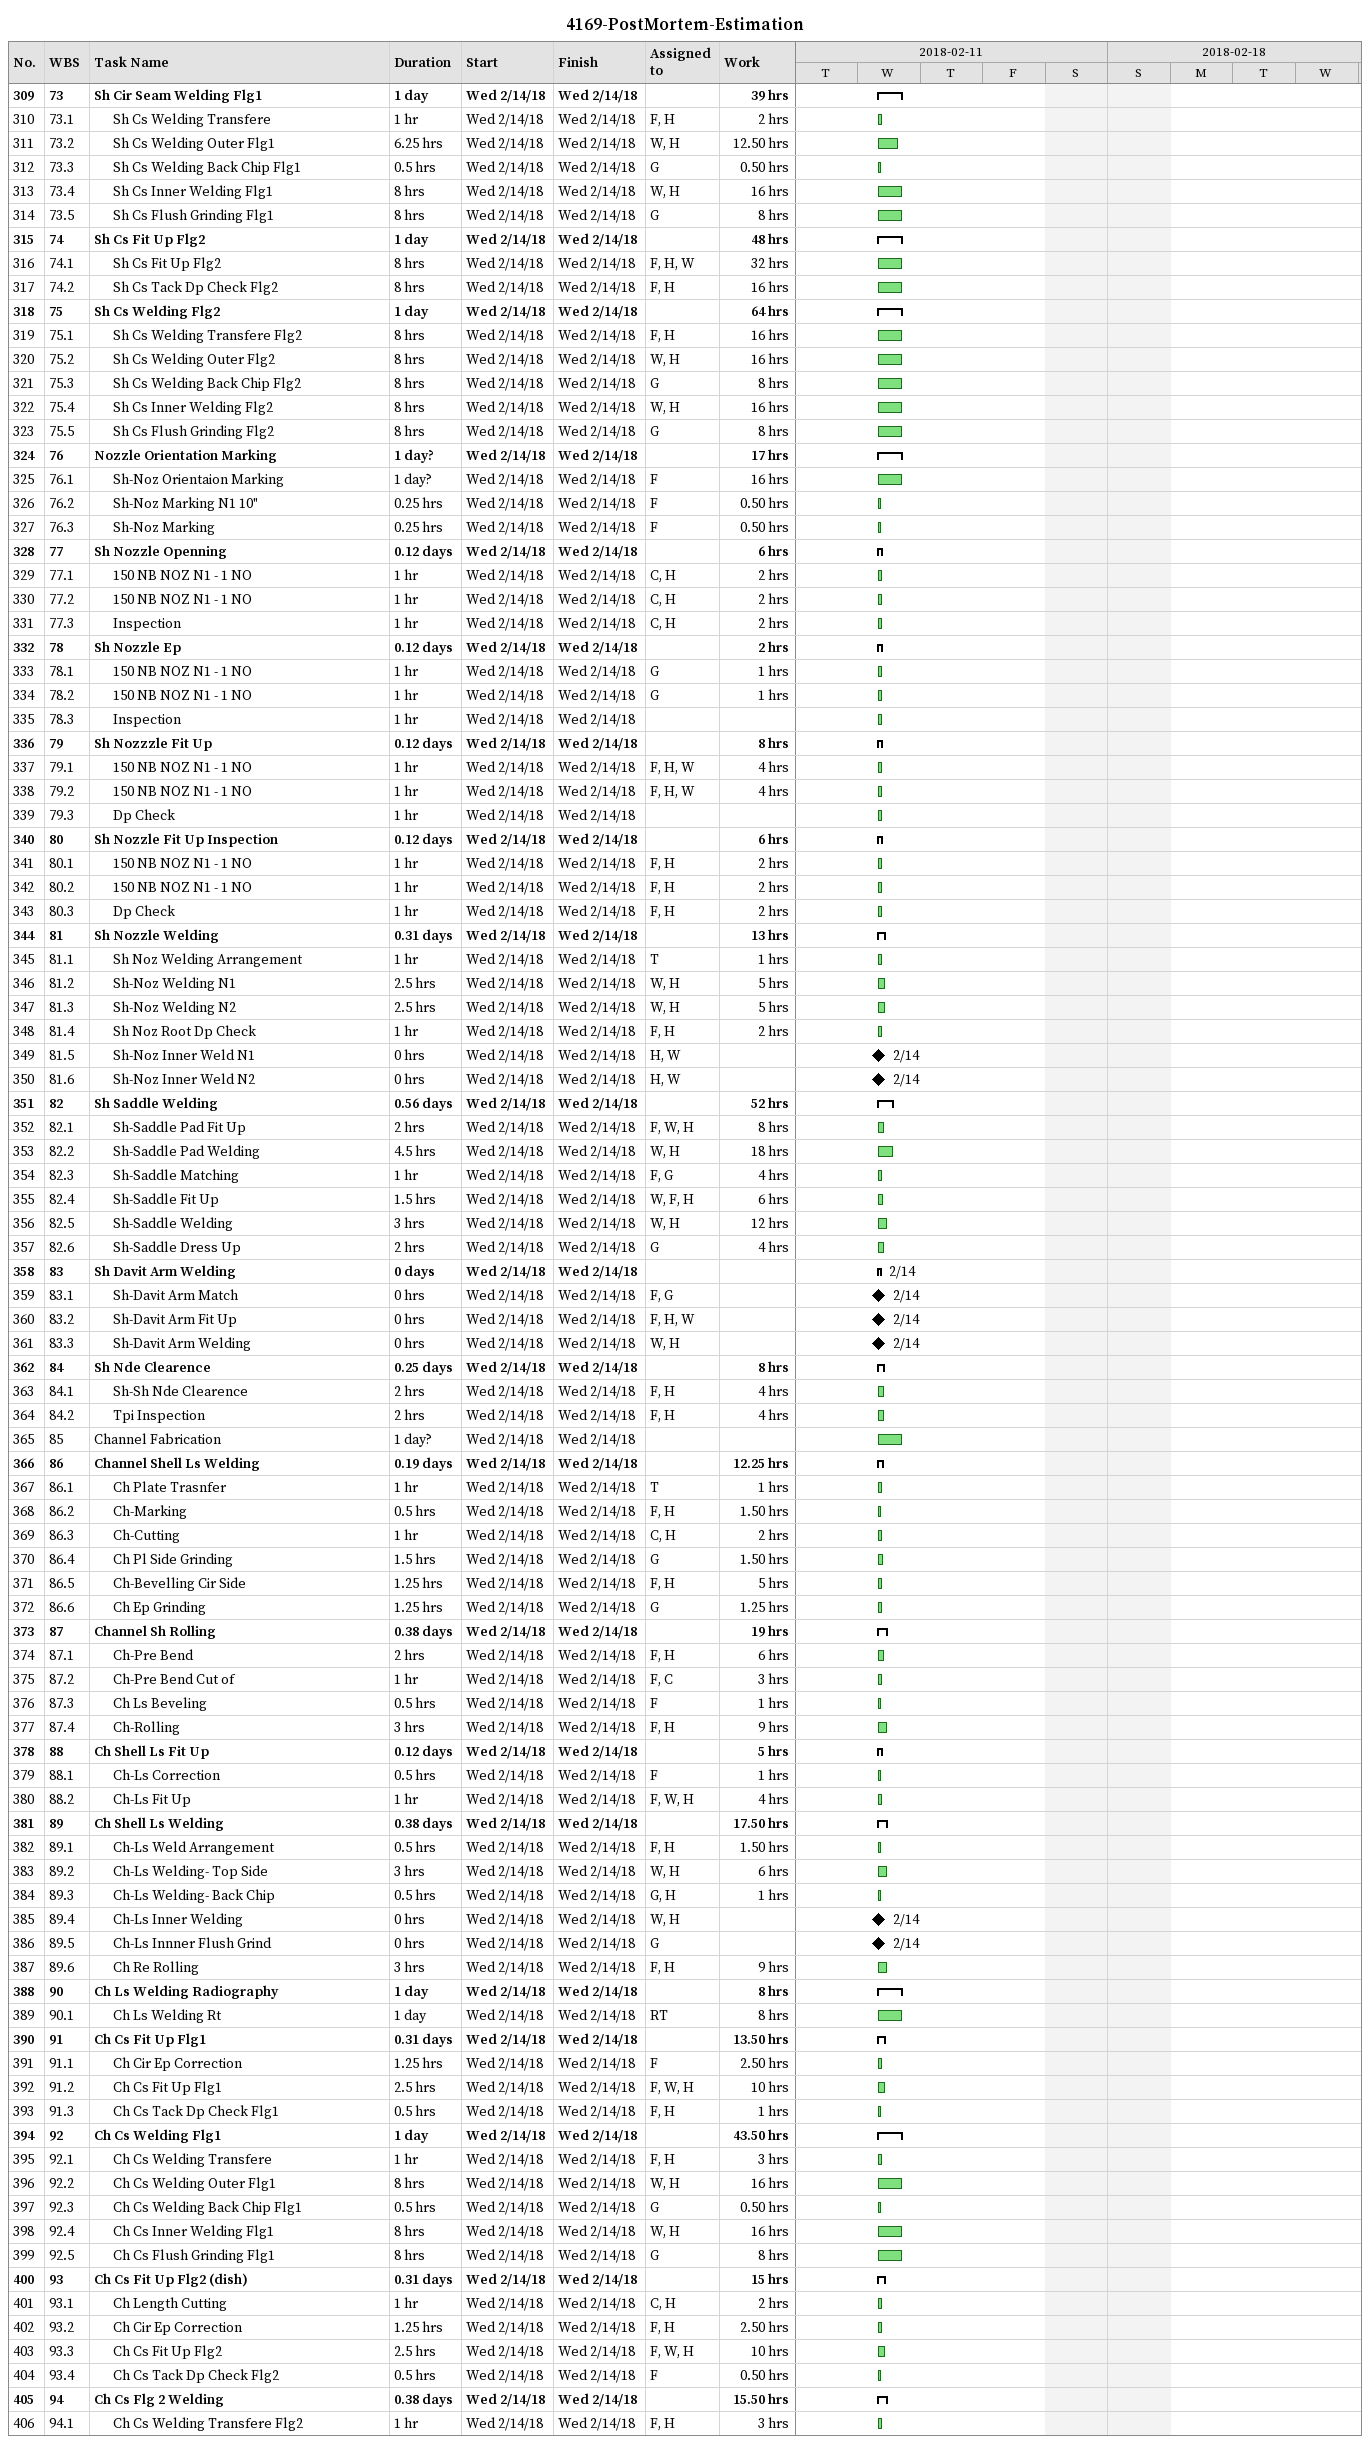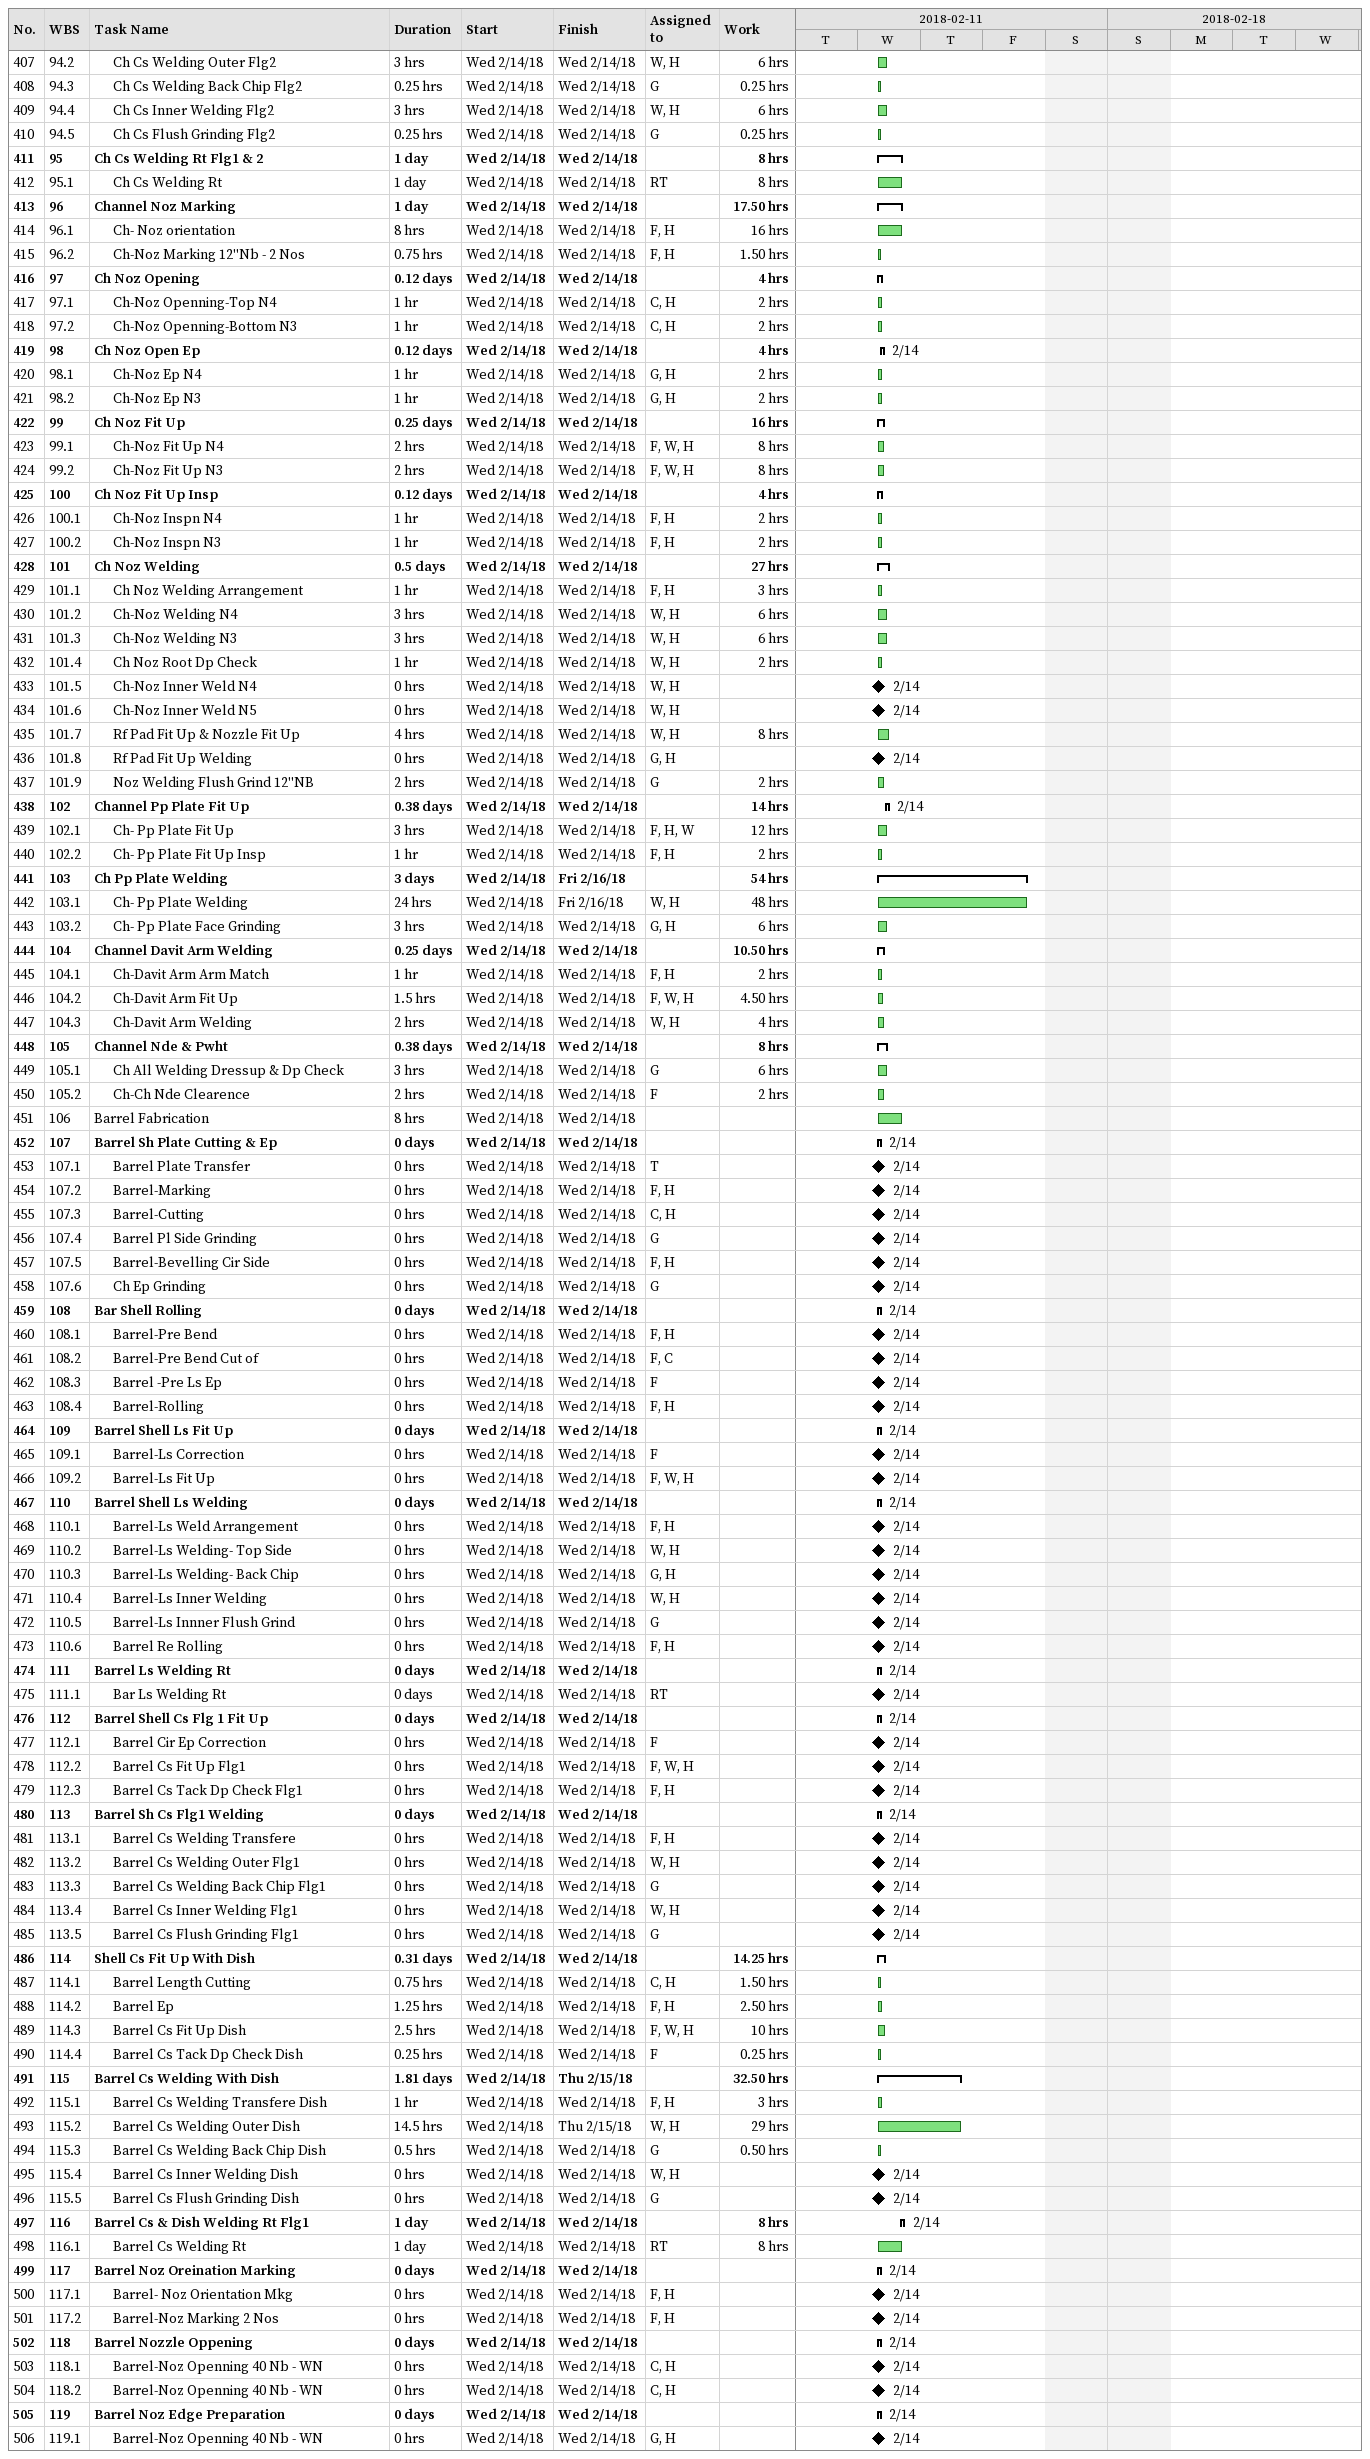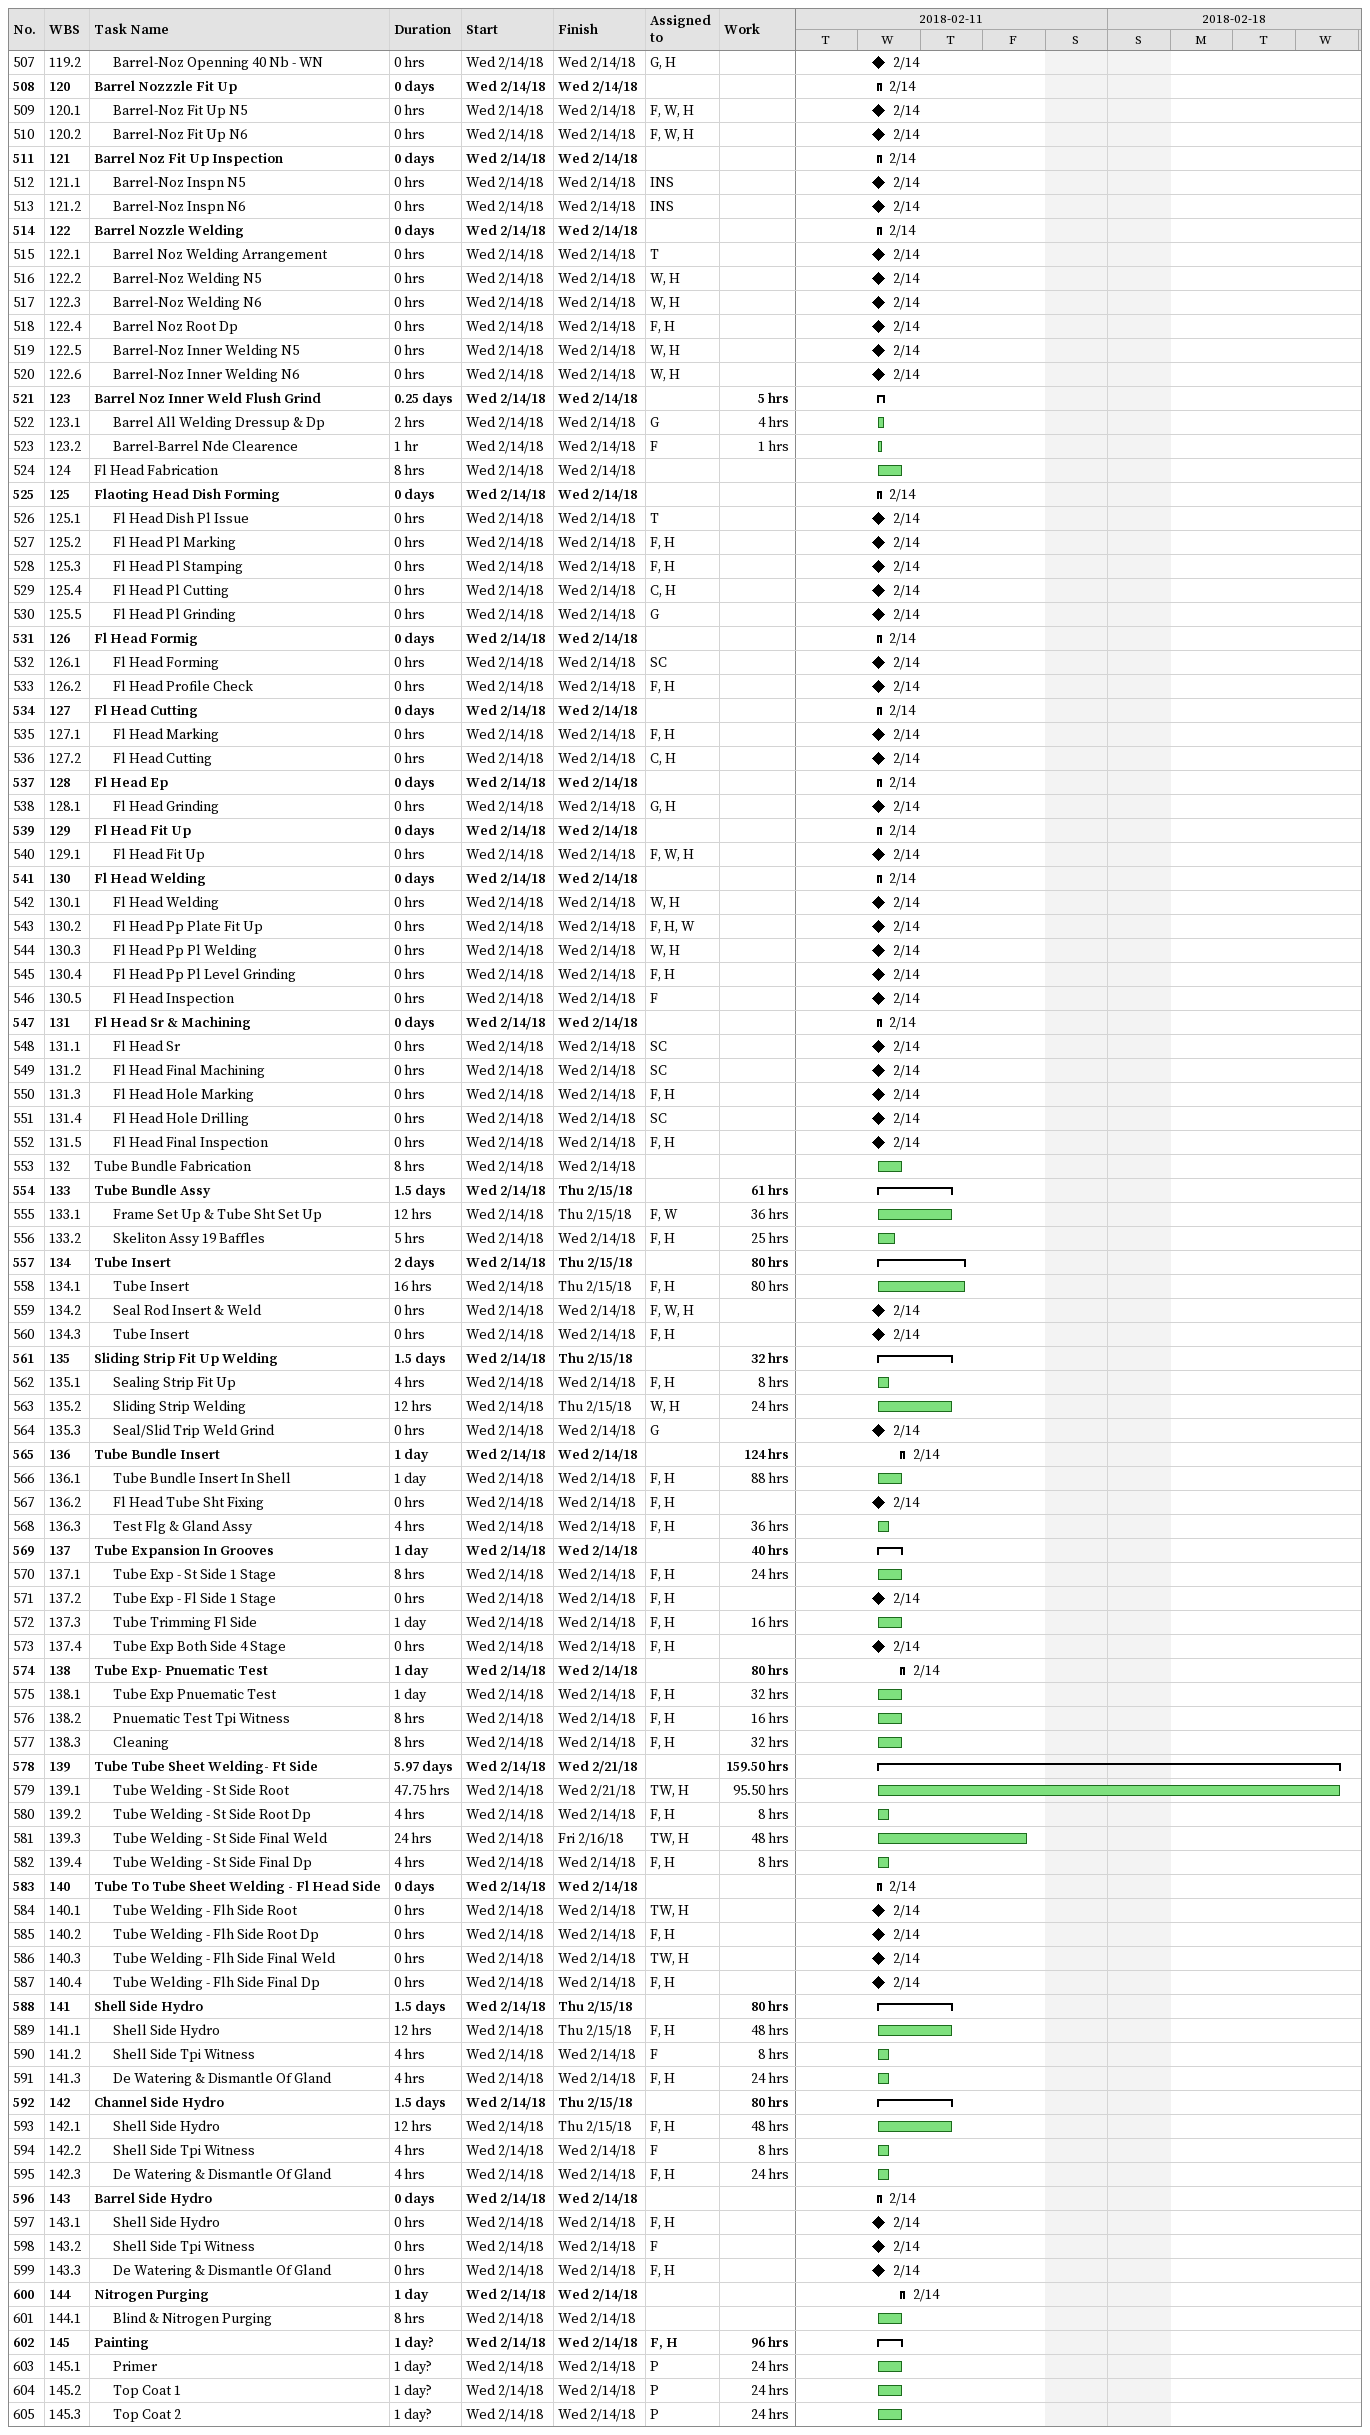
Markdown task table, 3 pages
4169-PostMortem-Estimation

| ID | WBS | Task | Duration | Start | Finish | Resources | Work (h) |
|---|---|---|---|---|---|---|---|
| 309 | 73 | **Sh Cir Seam Welding Flg1** | 1d | 2018-02-14 | 2018-02-14 |  | 39 |
| 310 | 73.1 | Sh Cs Welding Transfere | 1h | 2018-02-14 | 2018-02-14 | F, H | 2 |
| 311 | 73.2 | Sh Cs Welding Outer Flg1 | 6.25h | 2018-02-14 | 2018-02-14 | W, H | 12.50 |
| 312 | 73.3 | Sh Cs Welding Back Chip Flg1 | 0.5h | 2018-02-14 | 2018-02-14 | G | 0.50 |
| 313 | 73.4 | Sh Cs Inner Welding Flg1 | 8h | 2018-02-14 | 2018-02-14 | W, H | 16 |
| 314 | 73.5 | Sh Cs Flush Grinding Flg1 | 8h | 2018-02-14 | 2018-02-14 | G | 8 |
| 315 | 74 | **Sh Cs Fit Up Flg2** | 1d | 2018-02-14 | 2018-02-14 |  | 48 |
| 316 | 74.1 | Sh Cs Fit Up Flg2 | 8h | 2018-02-14 | 2018-02-14 | F, H, W | 32 |
| 317 | 74.2 | Sh Cs Tack Dp Check Flg2 | 8h | 2018-02-14 | 2018-02-14 | F, H | 16 |
| 318 | 75 | **Sh Cs Welding Flg2** | 1d | 2018-02-14 | 2018-02-14 |  | 64 |
| 319 | 75.1 | Sh Cs Welding Transfere Flg2 | 8h | 2018-02-14 | 2018-02-14 | F, H | 16 |
| 320 | 75.2 | Sh Cs Welding Outer Flg2 | 8h | 2018-02-14 | 2018-02-14 | W, H | 16 |
| 321 | 75.3 | Sh Cs Welding Back Chip Flg2 | 8h | 2018-02-14 | 2018-02-14 | G | 8 |
| 322 | 75.4 | Sh Cs Inner Welding Flg2 | 8h | 2018-02-14 | 2018-02-14 | W, H | 16 |
| 323 | 75.5 | Sh Cs Flush Grinding Flg2 | 8h | 2018-02-14 | 2018-02-14 | G | 8 |
| 324 | 76 | **Nozzle Orientation Marking** | 1d? | 2018-02-14 | 2018-02-14 |  | 17 |
| 325 | 76.1 | Sh-Noz Orientaion Marking | 1d? | 2018-02-14 | 2018-02-14 | F | 16 |
| 326 | 76.2 | Sh-Noz Marking N1 10" | 0.25h | 2018-02-14 | 2018-02-14 | F | 0.50 |
| 327 | 76.3 | Sh-Noz Marking | 0.25h | 2018-02-14 | 2018-02-14 | F | 0.50 |
| 328 | 77 | **Sh Nozzle Openning** | 0.12d | 2018-02-14 | 2018-02-14 |  | 6 |
| 329 | 77.1 | 150 NB NOZ N1 - 1 NO | 1h | 2018-02-14 | 2018-02-14 | C, H | 2 |
| 330 | 77.2 | 150 NB NOZ N1 - 1 NO | 1h | 2018-02-14 | 2018-02-14 | C, H | 2 |
| 331 | 77.3 | Inspection | 1h | 2018-02-14 | 2018-02-14 | C, H | 2 |
| 332 | 78 | **Sh Nozzle Ep** | 0.12d | 2018-02-14 | 2018-02-14 |  | 2 |
| 333 | 78.1 | 150 NB NOZ N1 - 1 NO | 1h | 2018-02-14 | 2018-02-14 | G | 1 |
| 334 | 78.2 | 150 NB NOZ N1 - 1 NO | 1h | 2018-02-14 | 2018-02-14 | G | 1 |
| 335 | 78.3 | Inspection | 1h | 2018-02-14 | 2018-02-14 |  |  |
| 336 | 79 | **Sh Nozzzle Fit Up** | 0.12d | 2018-02-14 | 2018-02-14 |  | 8 |
| 337 | 79.1 | 150 NB NOZ N1 - 1 NO | 1h | 2018-02-14 | 2018-02-14 | F, H, W | 4 |
| 338 | 79.2 | 150 NB NOZ N1 - 1 NO | 1h | 2018-02-14 | 2018-02-14 | F, H, W | 4 |
| 339 | 79.3 | Dp Check | 1h | 2018-02-14 | 2018-02-14 |  |  |
| 340 | 80 | **Sh Nozzle Fit Up Inspection** | 0.12d | 2018-02-14 | 2018-02-14 |  | 6 |
| 341 | 80.1 | 150 NB NOZ N1 - 1 NO | 1h | 2018-02-14 | 2018-02-14 | F, H | 2 |
| 342 | 80.2 | 150 NB NOZ N1 - 1 NO | 1h | 2018-02-14 | 2018-02-14 | F, H | 2 |
| 343 | 80.3 | Dp Check | 1h | 2018-02-14 | 2018-02-14 | F, H | 2 |
| 344 | 81 | **Sh Nozzle Welding** | 0.31d | 2018-02-14 | 2018-02-14 |  | 13 |
| 345 | 81.1 | Sh Noz Welding Arrangement | 1h | 2018-02-14 | 2018-02-14 | T | 1 |
| 346 | 81.2 | Sh-Noz Welding N1 | 2.5h | 2018-02-14 | 2018-02-14 | W, H | 5 |
| 347 | 81.3 | Sh-Noz Welding N2 | 2.5h | 2018-02-14 | 2018-02-14 | W, H | 5 |
| 348 | 81.4 | Sh Noz Root Dp Check | 1h | 2018-02-14 | 2018-02-14 | F, H | 2 |
| 349 | 81.5 | Sh-Noz Inner Weld N1 | 0h | 2018-02-14 | 2018-02-14 | H, W |  |
| 350 | 81.6 | Sh-Noz Inner Weld N2 | 0h | 2018-02-14 | 2018-02-14 | H, W |  |
| 351 | 82 | **Sh Saddle Welding** | 0.56d | 2018-02-14 | 2018-02-14 |  | 52 |
| 352 | 82.1 | Sh-Saddle Pad Fit Up | 2h | 2018-02-14 | 2018-02-14 | F, W, H | 8 |
| 353 | 82.2 | Sh-Saddle Pad Welding | 4.5h | 2018-02-14 | 2018-02-14 | W, H | 18 |
| 354 | 82.3 | Sh-Saddle Matching | 1h | 2018-02-14 | 2018-02-14 | F, G | 4 |
| 355 | 82.4 | Sh-Saddle Fit Up | 1.5h | 2018-02-14 | 2018-02-14 | W, F, H | 6 |
| 356 | 82.5 | Sh-Saddle Welding | 3h | 2018-02-14 | 2018-02-14 | W, H | 12 |
| 357 | 82.6 | Sh-Saddle Dress Up | 2h | 2018-02-14 | 2018-02-14 | G | 4 |
| 358 | 83 | **Sh Davit Arm Welding** | 0d | 2018-02-14 | 2018-02-14 |  |  |
| 359 | 83.1 | Sh-Davit Arm Match | 0h | 2018-02-14 | 2018-02-14 | F, G |  |
| 360 | 83.2 | Sh-Davit Arm Fit Up | 0h | 2018-02-14 | 2018-02-14 | F, H, W |  |
| 361 | 83.3 | Sh-Davit Arm Welding | 0h | 2018-02-14 | 2018-02-14 | W, H |  |
| 362 | 84 | **Sh Nde Clearence** | 0.25d | 2018-02-14 | 2018-02-14 |  | 8 |
| 363 | 84.1 | Sh-Sh Nde Clearence | 2h | 2018-02-14 | 2018-02-14 | F, H | 4 |
| 364 | 84.2 | Tpi Inspection | 2h | 2018-02-14 | 2018-02-14 | F, H | 4 |
| 365 | 85 | Channel Fabrication | 1d? | 2018-02-14 | 2018-02-14 |  |  |
| 366 | 86 | **Channel Shell Ls Welding** | 0.19d | 2018-02-14 | 2018-02-14 |  | 12.25 |
| 367 | 86.1 | Ch Plate Trasnfer | 1h | 2018-02-14 | 2018-02-14 | T | 1 |
| 368 | 86.2 | Ch-Marking | 0.5h | 2018-02-14 | 2018-02-14 | F, H | 1.50 |
| 369 | 86.3 | Ch-Cutting | 1h | 2018-02-14 | 2018-02-14 | C, H | 2 |
| 370 | 86.4 | Ch Pl Side Grinding | 1.5h | 2018-02-14 | 2018-02-14 | G | 1.50 |
| 371 | 86.5 | Ch-Bevelling Cir Side | 1.25h | 2018-02-14 | 2018-02-14 | F, H | 5 |
| 372 | 86.6 | Ch Ep Grinding | 1.25h | 2018-02-14 | 2018-02-14 | G | 1.25 |
| 373 | 87 | **Channel Sh Rolling** | 0.38d | 2018-02-14 | 2018-02-14 |  | 19 |
| 374 | 87.1 | Ch-Pre Bend | 2h | 2018-02-14 | 2018-02-14 | F, H | 6 |
| 375 | 87.2 | Ch-Pre Bend Cut of | 1h | 2018-02-14 | 2018-02-14 | F, C | 3 |
| 376 | 87.3 | Ch Ls Beveling | 0.5h | 2018-02-14 | 2018-02-14 | F | 1 |
| 377 | 87.4 | Ch-Rolling | 3h | 2018-02-14 | 2018-02-14 | F, H | 9 |
| 378 | 88 | **Ch Shell Ls Fit Up** | 0.12d | 2018-02-14 | 2018-02-14 |  | 5 |
| 379 | 88.1 | Ch-Ls Correction | 0.5h | 2018-02-14 | 2018-02-14 | F | 1 |
| 380 | 88.2 | Ch-Ls Fit Up | 1h | 2018-02-14 | 2018-02-14 | F, W, H | 4 |
| 381 | 89 | **Ch Shell Ls Welding** | 0.38d | 2018-02-14 | 2018-02-14 |  | 17.50 |
| 382 | 89.1 | Ch-Ls Weld Arrangement | 0.5h | 2018-02-14 | 2018-02-14 | F, H | 1.50 |
| 383 | 89.2 | Ch-Ls Welding- Top Side | 3h | 2018-02-14 | 2018-02-14 | W, H | 6 |
| 384 | 89.3 | Ch-Ls Welding- Back Chip | 0.5h | 2018-02-14 | 2018-02-14 | G, H | 1 |
| 385 | 89.4 | Ch-Ls Inner Welding | 0h | 2018-02-14 | 2018-02-14 | W, H |  |
| 386 | 89.5 | Ch-Ls Innner Flush Grind | 0h | 2018-02-14 | 2018-02-14 | G |  |
| 387 | 89.6 | Ch Re Rolling | 3h | 2018-02-14 | 2018-02-14 | F, H | 9 |
| 388 | 90 | **Ch Ls Welding Radiography** | 1d | 2018-02-14 | 2018-02-14 |  | 8 |
| 389 | 90.1 | Ch Ls Welding Rt | 1d | 2018-02-14 | 2018-02-14 | RT | 8 |
| 390 | 91 | **Ch Cs Fit Up Flg1** | 0.31d | 2018-02-14 | 2018-02-14 |  | 13.50 |
| 391 | 91.1 | Ch Cir Ep Correction | 1.25h | 2018-02-14 | 2018-02-14 | F | 2.50 |
| 392 | 91.2 | Ch Cs Fit Up Flg1 | 2.5h | 2018-02-14 | 2018-02-14 | F, W, H | 10 |
| 393 | 91.3 | Ch Cs Tack Dp Check Flg1 | 0.5h | 2018-02-14 | 2018-02-14 | F, H | 1 |
| 394 | 92 | **Ch Cs Welding Flg1** | 1d | 2018-02-14 | 2018-02-14 |  | 43.50 |
| 395 | 92.1 | Ch Cs Welding Transfere | 1h | 2018-02-14 | 2018-02-14 | F, H | 3 |
| 396 | 92.2 | Ch Cs Welding Outer Flg1 | 8h | 2018-02-14 | 2018-02-14 | W, H | 16 |
| 397 | 92.3 | Ch Cs Welding Back Chip Flg1 | 0.5h | 2018-02-14 | 2018-02-14 | G | 0.50 |
| 398 | 92.4 | Ch Cs Inner Welding Flg1 | 8h | 2018-02-14 | 2018-02-14 | W, H | 16 |
| 399 | 92.5 | Ch Cs Flush Grinding Flg1 | 8h | 2018-02-14 | 2018-02-14 | G | 8 |
| 400 | 93 | **Ch Cs Fit Up Flg2 (dish)** | 0.31d | 2018-02-14 | 2018-02-14 |  | 15 |
| 401 | 93.1 | Ch Length Cutting | 1h | 2018-02-14 | 2018-02-14 | C, H | 2 |
| 402 | 93.2 | Ch Cir Ep Correction | 1.25h | 2018-02-14 | 2018-02-14 | F, H | 2.50 |
| 403 | 93.3 | Ch Cs Fit Up Flg2 | 2.5h | 2018-02-14 | 2018-02-14 | F, W, H | 10 |
| 404 | 93.4 | Ch Cs Tack Dp Check Flg2 | 0.5h | 2018-02-14 | 2018-02-14 | F | 0.50 |
| 405 | 94 | **Ch Cs Flg 2 Welding** | 0.38d | 2018-02-14 | 2018-02-14 |  | 15.50 |
| 406 | 94.1 | Ch Cs Welding Transfere Flg2 | 1h | 2018-02-14 | 2018-02-14 | F, H | 3 |
| 407 | 94.2 | Ch Cs Welding Outer Flg2 | 3h | 2018-02-14 | 2018-02-14 | W, H | 6 |
| 408 | 94.3 | Ch Cs Welding Back Chip Flg2 | 0.25h | 2018-02-14 | 2018-02-14 | G | 0.25 |
| 409 | 94.4 | Ch Cs Inner Welding Flg2 | 3h | 2018-02-14 | 2018-02-14 | W, H | 6 |
| 410 | 94.5 | Ch Cs Flush Grinding Flg2 | 0.25h | 2018-02-14 | 2018-02-14 | G | 0.25 |
| 411 | 95 | **Ch Cs Welding Rt Flg1 & 2** | 1d | 2018-02-14 | 2018-02-14 |  | 8 |
| 412 | 95.1 | Ch Cs Welding Rt | 1d | 2018-02-14 | 2018-02-14 | RT | 8 |
| 413 | 96 | **Channel Noz Marking** | 1d | 2018-02-14 | 2018-02-14 |  | 17.50 |
| 414 | 96.1 | Ch- Noz orientation | 8h | 2018-02-14 | 2018-02-14 | F, H | 16 |
| 415 | 96.2 | Ch-Noz Marking 12''Nb - 2 Nos | 0.75h | 2018-02-14 | 2018-02-14 | F, H | 1.50 |
| 416 | 97 | **Ch Noz Opening** | 0.12d | 2018-02-14 | 2018-02-14 |  | 4 |
| 417 | 97.1 | Ch-Noz Openning-Top N4 | 1h | 2018-02-14 | 2018-02-14 | C, H | 2 |
| 418 | 97.2 | Ch-Noz Openning-Bottom N3 | 1h | 2018-02-14 | 2018-02-14 | C, H | 2 |
| 419 | 98 | **Ch Noz Open Ep** | 0.12d | 2018-02-14 | 2018-02-14 |  | 4 |
| 420 | 98.1 | Ch-Noz Ep N4 | 1h | 2018-02-14 | 2018-02-14 | G, H | 2 |
| 421 | 98.2 | Ch-Noz Ep N3 | 1h | 2018-02-14 | 2018-02-14 | G, H | 2 |
| 422 | 99 | **Ch Noz Fit Up** | 0.25d | 2018-02-14 | 2018-02-14 |  | 16 |
| 423 | 99.1 | Ch-Noz Fit Up N4 | 2h | 2018-02-14 | 2018-02-14 | F, W, H | 8 |
| 424 | 99.2 | Ch-Noz Fit Up N3 | 2h | 2018-02-14 | 2018-02-14 | F, W, H | 8 |
| 425 | 100 | **Ch Noz Fit Up Insp** | 0.12d | 2018-02-14 | 2018-02-14 |  | 4 |
| 426 | 100.1 | Ch-Noz Inspn N4 | 1h | 2018-02-14 | 2018-02-14 | F, H | 2 |
| 427 | 100.2 | Ch-Noz Inspn N3 | 1h | 2018-02-14 | 2018-02-14 | F, H | 2 |
| 428 | 101 | **Ch Noz Welding** | 0.5d | 2018-02-14 | 2018-02-14 |  | 27 |
| 429 | 101.1 | Ch Noz Welding Arrangement | 1h | 2018-02-14 | 2018-02-14 | F, H | 3 |
| 430 | 101.2 | Ch-Noz Welding N4 | 3h | 2018-02-14 | 2018-02-14 | W, H | 6 |
| 431 | 101.3 | Ch-Noz Welding N3 | 3h | 2018-02-14 | 2018-02-14 | W, H | 6 |
| 432 | 101.4 | Ch Noz Root Dp Check | 1h | 2018-02-14 | 2018-02-14 | W, H | 2 |
| 433 | 101.5 | Ch-Noz Inner Weld N4 | 0h | 2018-02-14 | 2018-02-14 | W, H |  |
| 434 | 101.6 | Ch-Noz Inner Weld N5 | 0h | 2018-02-14 | 2018-02-14 | W, H |  |
| 435 | 101.7 | Rf Pad Fit Up & Nozzle Fit Up | 4h | 2018-02-14 | 2018-02-14 | W, H | 8 |
| 436 | 101.8 | Rf Pad Fit Up Welding | 0h | 2018-02-14 | 2018-02-14 | G, H |  |
| 437 | 101.9 | Noz Welding Flush Grind 12''NB | 2h | 2018-02-14 | 2018-02-14 | G | 2 |
| 438 | 102 | **Channel Pp Plate Fit Up** | 0.38d | 2018-02-14 | 2018-02-14 |  | 14 |
| 439 | 102.1 | Ch- Pp Plate Fit Up | 3h | 2018-02-14 | 2018-02-14 | F, H, W | 12 |
| 440 | 102.2 | Ch- Pp Plate Fit Up Insp | 1h | 2018-02-14 | 2018-02-14 | F, H | 2 |
| 441 | 103 | **Ch Pp Plate Welding** | 3d | 2018-02-14 | 2018-02-16 |  | 54 |
| 442 | 103.1 | Ch- Pp Plate Welding | 24h | 2018-02-14 | 2018-02-16 | W, H | 48 |
| 443 | 103.2 | Ch- Pp Plate Face Grinding | 3h | 2018-02-14 | 2018-02-14 | G, H | 6 |
| 444 | 104 | **Channel Davit Arm Welding** | 0.25d | 2018-02-14 | 2018-02-14 |  | 10.50 |
| 445 | 104.1 | Ch-Davit Arm Arm Match | 1h | 2018-02-14 | 2018-02-14 | F, H | 2 |
| 446 | 104.2 | Ch-Davit Arm Fit Up | 1.5h | 2018-02-14 | 2018-02-14 | F, W, H | 4.50 |
| 447 | 104.3 | Ch-Davit Arm Welding | 2h | 2018-02-14 | 2018-02-14 | W, H | 4 |
| 448 | 105 | **Channel Nde & Pwht** | 0.38d | 2018-02-14 | 2018-02-14 |  | 8 |
| 449 | 105.1 | Ch All Welding Dressup & Dp Check | 3h | 2018-02-14 | 2018-02-14 | G | 6 |
| 450 | 105.2 | Ch-Ch Nde Clearence | 2h | 2018-02-14 | 2018-02-14 | F | 2 |
| 451 | 106 | Barrel Fabrication | 8h | 2018-02-14 | 2018-02-14 |  |  |
| 452 | 107 | **Barrel Sh Plate Cutting & Ep** | 0d | 2018-02-14 | 2018-02-14 |  |  |
| 453 | 107.1 | Barrel Plate Transfer | 0h | 2018-02-14 | 2018-02-14 | T |  |
| 454 | 107.2 | Barrel-Marking | 0h | 2018-02-14 | 2018-02-14 | F, H |  |
| 455 | 107.3 | Barrel-Cutting | 0h | 2018-02-14 | 2018-02-14 | C, H |  |
| 456 | 107.4 | Barrel Pl Side Grinding | 0h | 2018-02-14 | 2018-02-14 | G |  |
| 457 | 107.5 | Barrel-Bevelling Cir Side | 0h | 2018-02-14 | 2018-02-14 | F, H |  |
| 458 | 107.6 | Ch Ep Grinding | 0h | 2018-02-14 | 2018-02-14 | G |  |
| 459 | 108 | **Bar Shell Rolling** | 0d | 2018-02-14 | 2018-02-14 |  |  |
| 460 | 108.1 | Barrel-Pre Bend | 0h | 2018-02-14 | 2018-02-14 | F, H |  |
| 461 | 108.2 | Barrel-Pre Bend Cut of | 0h | 2018-02-14 | 2018-02-14 | F, C |  |
| 462 | 108.3 | Barrel -Pre Ls Ep | 0h | 2018-02-14 | 2018-02-14 | F |  |
| 463 | 108.4 | Barrel-Rolling | 0h | 2018-02-14 | 2018-02-14 | F, H |  |
| 464 | 109 | **Barrel Shell Ls Fit Up** | 0d | 2018-02-14 | 2018-02-14 |  |  |
| 465 | 109.1 | Barrel-Ls Correction | 0h | 2018-02-14 | 2018-02-14 | F |  |
| 466 | 109.2 | Barrel-Ls Fit Up | 0h | 2018-02-14 | 2018-02-14 | F, W, H |  |
| 467 | 110 | **Barrel Shell Ls Welding** | 0d | 2018-02-14 | 2018-02-14 |  |  |
| 468 | 110.1 | Barrel-Ls Weld Arrangement | 0h | 2018-02-14 | 2018-02-14 | F, H |  |
| 469 | 110.2 | Barrel-Ls Welding- Top Side | 0h | 2018-02-14 | 2018-02-14 | W, H |  |
| 470 | 110.3 | Barrel-Ls Welding- Back Chip | 0h | 2018-02-14 | 2018-02-14 | G, H |  |
| 471 | 110.4 | Barrel-Ls Inner Welding | 0h | 2018-02-14 | 2018-02-14 | W, H |  |
| 472 | 110.5 | Barrel-Ls Innner Flush Grind | 0h | 2018-02-14 | 2018-02-14 | G |  |
| 473 | 110.6 | Barrel Re Rolling | 0h | 2018-02-14 | 2018-02-14 | F, H |  |
| 474 | 111 | **Barrel Ls Welding Rt** | 0d | 2018-02-14 | 2018-02-14 |  |  |
| 475 | 111.1 | Bar Ls Welding Rt | 0d | 2018-02-14 | 2018-02-14 | RT |  |
| 476 | 112 | **Barrel Shell Cs Flg 1 Fit Up** | 0d | 2018-02-14 | 2018-02-14 |  |  |
| 477 | 112.1 | Barrel Cir Ep Correction | 0h | 2018-02-14 | 2018-02-14 | F |  |
| 478 | 112.2 | Barrel Cs Fit Up Flg1 | 0h | 2018-02-14 | 2018-02-14 | F, W, H |  |
| 479 | 112.3 | Barrel Cs Tack Dp Check Flg1 | 0h | 2018-02-14 | 2018-02-14 | F, H |  |
| 480 | 113 | **Barrel Sh Cs Flg1 Welding** | 0d | 2018-02-14 | 2018-02-14 |  |  |
| 481 | 113.1 | Barrel Cs Welding Transfere | 0h | 2018-02-14 | 2018-02-14 | F, H |  |
| 482 | 113.2 | Barrel Cs Welding Outer Flg1 | 0h | 2018-02-14 | 2018-02-14 | W, H |  |
| 483 | 113.3 | Barrel Cs Welding Back Chip Flg1 | 0h | 2018-02-14 | 2018-02-14 | G |  |
| 484 | 113.4 | Barrel Cs Inner Welding Flg1 | 0h | 2018-02-14 | 2018-02-14 | W, H |  |
| 485 | 113.5 | Barrel Cs Flush Grinding Flg1 | 0h | 2018-02-14 | 2018-02-14 | G |  |
| 486 | 114 | **Shell Cs Fit Up With Dish** | 0.31d | 2018-02-14 | 2018-02-14 |  | 14.25 |
| 487 | 114.1 | Barrel Length Cutting | 0.75h | 2018-02-14 | 2018-02-14 | C, H | 1.50 |
| 488 | 114.2 | Barrel Ep | 1.25h | 2018-02-14 | 2018-02-14 | F, H | 2.50 |
| 489 | 114.3 | Barrel Cs Fit Up Dish | 2.5h | 2018-02-14 | 2018-02-14 | F, W, H | 10 |
| 490 | 114.4 | Barrel Cs Tack Dp Check Dish | 0.25h | 2018-02-14 | 2018-02-14 | F | 0.25 |
| 491 | 115 | **Barrel Cs Welding With Dish** | 1.81d | 2018-02-14 | 2018-02-15 |  | 32.50 |
| 492 | 115.1 | Barrel Cs Welding Transfere Dish | 1h | 2018-02-14 | 2018-02-14 | F, H | 3 |
| 493 | 115.2 | Barrel Cs Welding Outer Dish | 14.5h | 2018-02-14 | 2018-02-15 | W, H | 29 |
| 494 | 115.3 | Barrel Cs Welding Back Chip Dish | 0.5h | 2018-02-14 | 2018-02-14 | G | 0.50 |
| 495 | 115.4 | Barrel Cs Inner Welding Dish | 0h | 2018-02-14 | 2018-02-14 | W, H |  |
| 496 | 115.5 | Barrel Cs Flush Grinding Dish | 0h | 2018-02-14 | 2018-02-14 | G |  |
| 497 | 116 | **Barrel Cs & Dish Welding Rt Flg1** | 1d | 2018-02-14 | 2018-02-14 |  | 8 |
| 498 | 116.1 | Barrel Cs Welding Rt | 1d | 2018-02-14 | 2018-02-14 | RT | 8 |
| 499 | 117 | **Barrel Noz Oreination Marking** | 0d | 2018-02-14 | 2018-02-14 |  |  |
| 500 | 117.1 | Barrel- Noz Orientation Mkg | 0h | 2018-02-14 | 2018-02-14 | F, H |  |
| 501 | 117.2 | Barrel-Noz Marking 2 Nos | 0h | 2018-02-14 | 2018-02-14 | F, H |  |
| 502 | 118 | **Barrel Nozzle Oppening** | 0d | 2018-02-14 | 2018-02-14 |  |  |
| 503 | 118.1 | Barrel-Noz Openning 40 Nb - WN | 0h | 2018-02-14 | 2018-02-14 | C, H |  |
| 504 | 118.2 | Barrel-Noz Openning 40 Nb - WN | 0h | 2018-02-14 | 2018-02-14 | C, H |  |
| 505 | 119 | **Barrel Noz Edge Preparation** | 0d | 2018-02-14 | 2018-02-14 |  |  |
| 506 | 119.1 | Barrel-Noz Openning 40 Nb - WN | 0h | 2018-02-14 | 2018-02-14 | G, H |  |
| 507 | 119.2 | Barrel-Noz Openning 40 Nb - WN | 0h | 2018-02-14 | 2018-02-14 | G, H |  |
| 508 | 120 | **Barrel Nozzzle Fit Up** | 0d | 2018-02-14 | 2018-02-14 |  |  |
| 509 | 120.1 | Barrel-Noz Fit Up N5 | 0h | 2018-02-14 | 2018-02-14 | F, W, H |  |
| 510 | 120.2 | Barrel-Noz Fit Up N6 | 0h | 2018-02-14 | 2018-02-14 | F, W, H |  |
| 511 | 121 | **Barrel Noz Fit Up Inspection** | 0d | 2018-02-14 | 2018-02-14 |  |  |
| 512 | 121.1 | Barrel-Noz Inspn N5 | 0h | 2018-02-14 | 2018-02-14 | INS |  |
| 513 | 121.2 | Barrel-Noz Inspn N6 | 0h | 2018-02-14 | 2018-02-14 | INS |  |
| 514 | 122 | **Barrel Nozzle Welding** | 0d | 2018-02-14 | 2018-02-14 |  |  |
| 515 | 122.1 | Barrel Noz Welding Arrangement | 0h | 2018-02-14 | 2018-02-14 | T |  |
| 516 | 122.2 | Barrel-Noz Welding N5 | 0h | 2018-02-14 | 2018-02-14 | W, H |  |
| 517 | 122.3 | Barrel-Noz Welding N6 | 0h | 2018-02-14 | 2018-02-14 | W, H |  |
| 518 | 122.4 | Barrel Noz Root Dp | 0h | 2018-02-14 | 2018-02-14 | F, H |  |
| 519 | 122.5 | Barrel-Noz Inner Welding N5 | 0h | 2018-02-14 | 2018-02-14 | W, H |  |
| 520 | 122.6 | Barrel-Noz Inner Welding N6 | 0h | 2018-02-14 | 2018-02-14 | W, H |  |
| 521 | 123 | **Barrel Noz Inner Weld Flush Grind** | 0.25d | 2018-02-14 | 2018-02-14 |  | 5 |
| 522 | 123.1 | Barrel All Welding Dressup & Dp | 2h | 2018-02-14 | 2018-02-14 | G | 4 |
| 523 | 123.2 | Barrel-Barrel Nde Clearence | 1h | 2018-02-14 | 2018-02-14 | F | 1 |
| 524 | 124 | Fl Head Fabrication | 8h | 2018-02-14 | 2018-02-14 |  |  |
| 525 | 125 | **Flaoting Head Dish Forming** | 0d | 2018-02-14 | 2018-02-14 |  |  |
| 526 | 125.1 | Fl Head Dish Pl Issue | 0h | 2018-02-14 | 2018-02-14 | T |  |
| 527 | 125.2 | Fl Head Pl Marking | 0h | 2018-02-14 | 2018-02-14 | F, H |  |
| 528 | 125.3 | Fl Head Pl Stamping | 0h | 2018-02-14 | 2018-02-14 | F, H |  |
| 529 | 125.4 | Fl Head Pl Cutting | 0h | 2018-02-14 | 2018-02-14 | C, H |  |
| 530 | 125.5 | Fl Head Pl Grinding | 0h | 2018-02-14 | 2018-02-14 | G |  |
| 531 | 126 | **Fl Head Formig** | 0d | 2018-02-14 | 2018-02-14 |  |  |
| 532 | 126.1 | Fl Head Forming | 0h | 2018-02-14 | 2018-02-14 | SC |  |
| 533 | 126.2 | Fl Head Profile Check | 0h | 2018-02-14 | 2018-02-14 | F, H |  |
| 534 | 127 | **Fl Head Cutting** | 0d | 2018-02-14 | 2018-02-14 |  |  |
| 535 | 127.1 | Fl Head Marking | 0h | 2018-02-14 | 2018-02-14 | F, H |  |
| 536 | 127.2 | Fl Head Cutting | 0h | 2018-02-14 | 2018-02-14 | C, H |  |
| 537 | 128 | **Fl Head Ep** | 0d | 2018-02-14 | 2018-02-14 |  |  |
| 538 | 128.1 | Fl Head Grinding | 0h | 2018-02-14 | 2018-02-14 | G, H |  |
| 539 | 129 | **Fl Head Fit Up** | 0d | 2018-02-14 | 2018-02-14 |  |  |
| 540 | 129.1 | Fl Head Fit Up | 0h | 2018-02-14 | 2018-02-14 | F, W, H |  |
| 541 | 130 | **Fl Head Welding** | 0d | 2018-02-14 | 2018-02-14 |  |  |
| 542 | 130.1 | Fl Head Welding | 0h | 2018-02-14 | 2018-02-14 | W, H |  |
| 543 | 130.2 | Fl Head Pp Plate Fit Up | 0h | 2018-02-14 | 2018-02-14 | F, H, W |  |
| 544 | 130.3 | Fl Head Pp Pl Welding | 0h | 2018-02-14 | 2018-02-14 | W, H |  |
| 545 | 130.4 | Fl Head Pp Pl Level Grinding | 0h | 2018-02-14 | 2018-02-14 | F, H |  |
| 546 | 130.5 | Fl Head Inspection | 0h | 2018-02-14 | 2018-02-14 | F |  |
| 547 | 131 | **Fl Head Sr & Machining** | 0d | 2018-02-14 | 2018-02-14 |  |  |
| 548 | 131.1 | Fl Head Sr | 0h | 2018-02-14 | 2018-02-14 | SC |  |
| 549 | 131.2 | Fl Head Final Machining | 0h | 2018-02-14 | 2018-02-14 | SC |  |
| 550 | 131.3 | Fl Head Hole Marking | 0h | 2018-02-14 | 2018-02-14 | F, H |  |
| 551 | 131.4 | Fl Head Hole Drilling | 0h | 2018-02-14 | 2018-02-14 | SC |  |
| 552 | 131.5 | Fl Head Final Inspection | 0h | 2018-02-14 | 2018-02-14 | F, H |  |
| 553 | 132 | Tube Bundle Fabrication | 8h | 2018-02-14 | 2018-02-14 |  |  |
| 554 | 133 | **Tube Bundle Assy** | 1.5d | 2018-02-14 | 2018-02-15 |  | 61 |
| 555 | 133.1 | Frame Set Up & Tube Sht Set Up | 12h | 2018-02-14 | 2018-02-15 | F, W | 36 |
| 556 | 133.2 | Skeliton Assy 19 Baffles | 5h | 2018-02-14 | 2018-02-14 | F, H | 25 |
| 557 | 134 | **Tube Insert** | 2d | 2018-02-14 | 2018-02-15 |  | 80 |
| 558 | 134.1 | Tube Insert | 16h | 2018-02-14 | 2018-02-15 | F, H | 80 |
| 559 | 134.2 | Seal Rod Insert & Weld | 0h | 2018-02-14 | 2018-02-14 | F, W, H |  |
| 560 | 134.3 | Tube Insert | 0h | 2018-02-14 | 2018-02-14 | F, H |  |
| 561 | 135 | **Sliding Strip Fit Up Welding** | 1.5d | 2018-02-14 | 2018-02-15 |  | 32 |
| 562 | 135.1 | Sealing Strip Fit Up | 4h | 2018-02-14 | 2018-02-14 | F, H | 8 |
| 563 | 135.2 | Sliding Strip Welding | 12h | 2018-02-14 | 2018-02-15 | W, H | 24 |
| 564 | 135.3 | Seal/Slid Trip Weld Grind | 0h | 2018-02-14 | 2018-02-14 | G |  |
| 565 | 136 | **Tube Bundle Insert** | 1d | 2018-02-14 | 2018-02-14 |  | 124 |
| 566 | 136.1 | Tube Bundle Insert In Shell | 1d | 2018-02-14 | 2018-02-14 | F, H | 88 |
| 567 | 136.2 | Fl Head Tube Sht Fixing | 0h | 2018-02-14 | 2018-02-14 | F, H |  |
| 568 | 136.3 | Test Flg & Gland Assy | 4h | 2018-02-14 | 2018-02-14 | F, H | 36 |
| 569 | 137 | **Tube Expansion In Grooves** | 1d | 2018-02-14 | 2018-02-14 |  | 40 |
| 570 | 137.1 | Tube Exp - St Side 1 Stage | 8h | 2018-02-14 | 2018-02-14 | F, H | 24 |
| 571 | 137.2 | Tube Exp - Fl Side 1 Stage | 0h | 2018-02-14 | 2018-02-14 | F, H |  |
| 572 | 137.3 | Tube Trimming Fl Side | 1d | 2018-02-14 | 2018-02-14 | F, H | 16 |
| 573 | 137.4 | Tube Exp Both Side 4 Stage | 0h | 2018-02-14 | 2018-02-14 | F, H |  |
| 574 | 138 | **Tube Exp- Pnuematic Test** | 1d | 2018-02-14 | 2018-02-14 |  | 80 |
| 575 | 138.1 | Tube Exp Pnuematic Test | 1d | 2018-02-14 | 2018-02-14 | F, H | 32 |
| 576 | 138.2 | Pnuematic Test Tpi Witness | 8h | 2018-02-14 | 2018-02-14 | F, H | 16 |
| 577 | 138.3 | Cleaning | 8h | 2018-02-14 | 2018-02-14 | F, H | 32 |
| 578 | 139 | **Tube Tube Sheet Welding- Ft Side** | 5.97d | 2018-02-14 | 2018-02-21 |  | 159.50 |
| 579 | 139.1 | Tube Welding - St Side Root | 47.75h | 2018-02-14 | 2018-02-21 | TW, H | 95.50 |
| 580 | 139.2 | Tube Welding - St Side Root Dp | 4h | 2018-02-14 | 2018-02-14 | F, H | 8 |
| 581 | 139.3 | Tube Welding - St Side Final Weld | 24h | 2018-02-14 | 2018-02-16 | TW, H | 48 |
| 582 | 139.4 | Tube Welding - St Side Final Dp | 4h | 2018-02-14 | 2018-02-14 | F, H | 8 |
| 583 | 140 | **Tube To Tube Sheet Welding - Fl Head Side** | 0d | 2018-02-14 | 2018-02-14 |  |  |
| 584 | 140.1 | Tube Welding - Flh Side Root | 0h | 2018-02-14 | 2018-02-14 | TW, H |  |
| 585 | 140.2 | Tube Welding - Flh Side Root Dp | 0h | 2018-02-14 | 2018-02-14 | F, H |  |
| 586 | 140.3 | Tube Welding - Flh Side Final Weld | 0h | 2018-02-14 | 2018-02-14 | TW, H |  |
| 587 | 140.4 | Tube Welding - Flh Side Final Dp | 0h | 2018-02-14 | 2018-02-14 | F, H |  |
| 588 | 141 | **Shell Side Hydro** | 1.5d | 2018-02-14 | 2018-02-15 |  | 80 |
| 589 | 141.1 | Shell Side Hydro | 12h | 2018-02-14 | 2018-02-15 | F, H | 48 |
| 590 | 141.2 | Shell Side Tpi Witness | 4h | 2018-02-14 | 2018-02-14 | F | 8 |
| 591 | 141.3 | De Watering & Dismantle Of Gland | 4h | 2018-02-14 | 2018-02-14 | F, H | 24 |
| 592 | 142 | **Channel Side Hydro** | 1.5d | 2018-02-14 | 2018-02-15 |  | 80 |
| 593 | 142.1 | Shell Side Hydro | 12h | 2018-02-14 | 2018-02-15 | F, H | 48 |
| 594 | 142.2 | Shell Side Tpi Witness | 4h | 2018-02-14 | 2018-02-14 | F | 8 |
| 595 | 142.3 | De Watering & Dismantle Of Gland | 4h | 2018-02-14 | 2018-02-14 | F, H | 24 |
| 596 | 143 | **Barrel Side Hydro** | 0d | 2018-02-14 | 2018-02-14 |  |  |
| 597 | 143.1 | Shell Side Hydro | 0h | 2018-02-14 | 2018-02-14 | F, H |  |
| 598 | 143.2 | Shell Side Tpi Witness | 0h | 2018-02-14 | 2018-02-14 | F |  |
| 599 | 143.3 | De Watering & Dismantle Of Gland | 0h | 2018-02-14 | 2018-02-14 | F, H |  |
| 600 | 144 | **Nitrogen Purging** | 1d | 2018-02-14 | 2018-02-14 |  |  |
| 601 | 144.1 | Blind & Nitrogen Purging | 8h | 2018-02-14 | 2018-02-14 |  |  |
| 602 | 145 | **Painting** | 1d? | 2018-02-14 | 2018-02-14 | F, H | 96 |
| 603 | 145.1 | Primer | 1d? | 2018-02-14 | 2018-02-14 | P | 24 |
| 604 | 145.2 | Top Coat 1 | 1d? | 2018-02-14 | 2018-02-14 | P | 24 |
| 605 | 145.3 | Top Coat 2 | 1d? | 2018-02-14 | 2018-02-14 | P | 24 |
